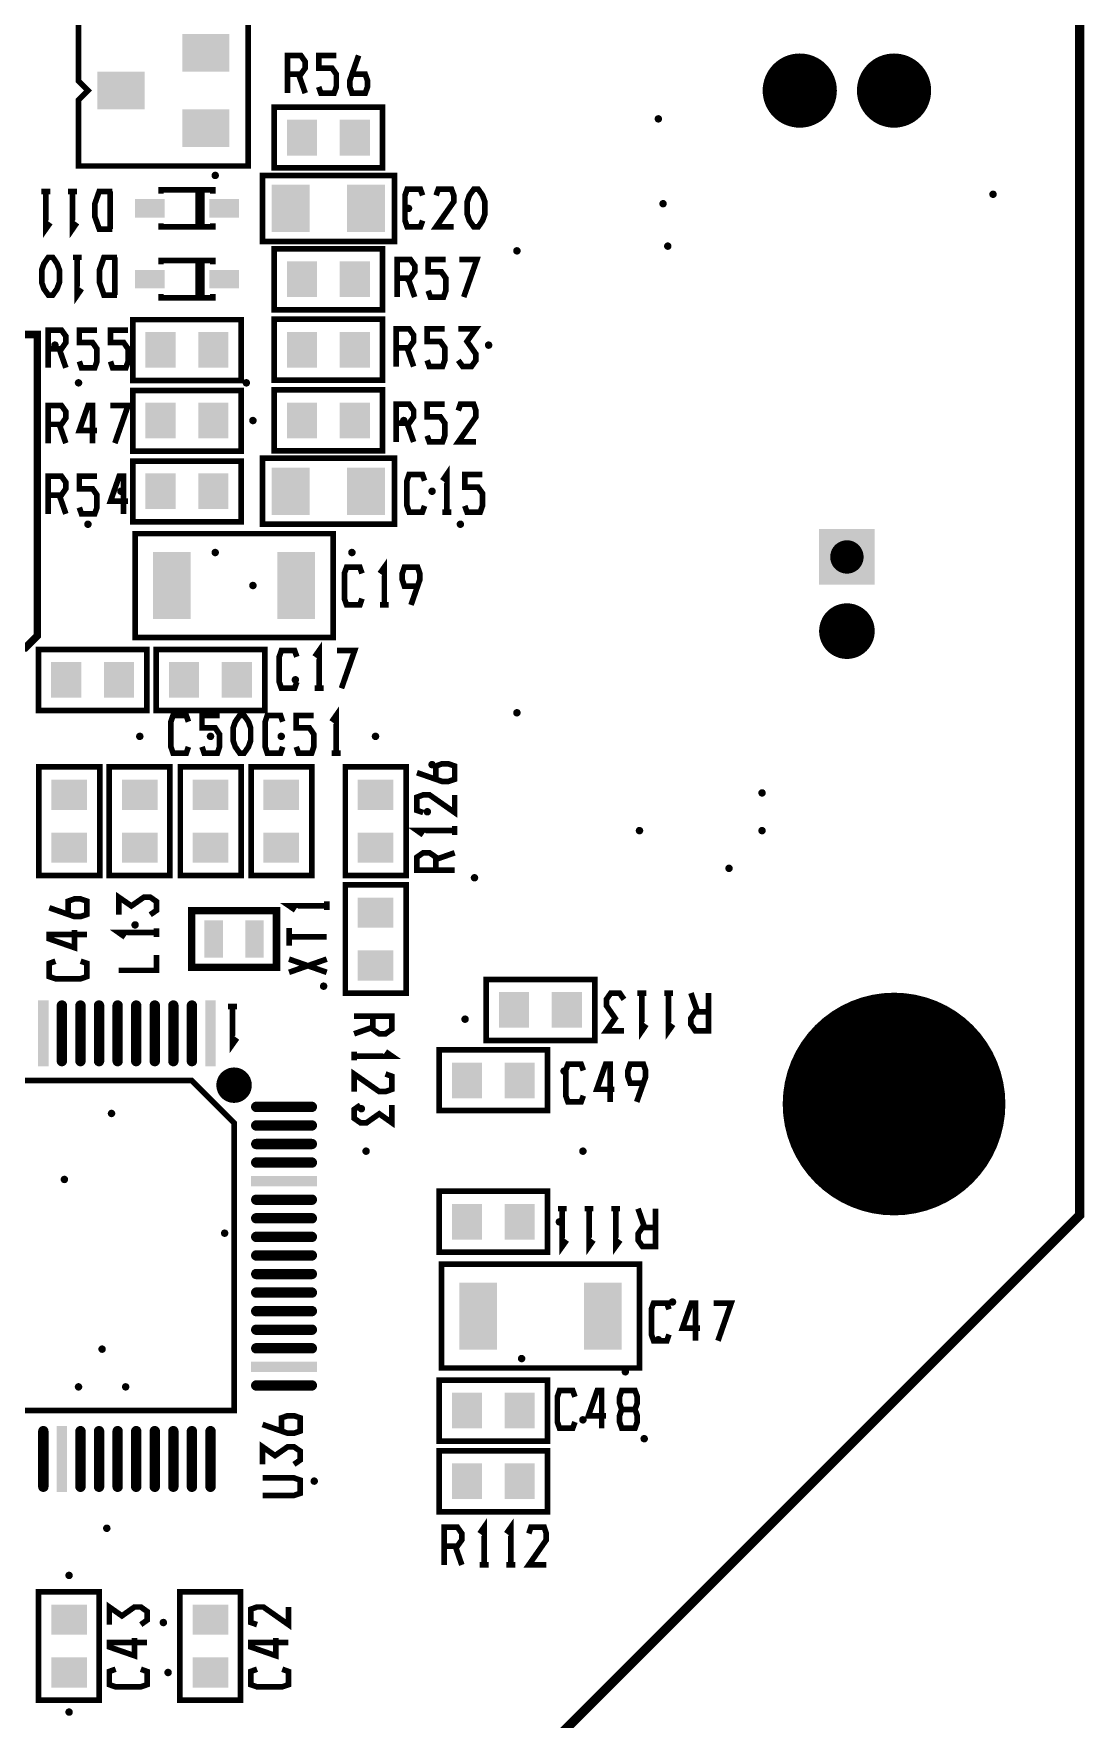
# Model space of a CAD drawing. Extents: x -7 to 310, y -94 to 128.
# Drawn here: x 281.38 to 309.69, y 8.69 to 54.11 of the extents above; entities that cross this region are included whole.
import ezdxf

# ---------------------------------------------------------------- set-up
doc = ezdxf.new("R2010")
doc.units = 0
doc.header["$MEASUREMENT"] = 0
doc.layers.get('0').update_dxf_attribs({"linetype": 'CONTINUOUS'})
for name, color, linetype in [('22-304-2_DRL', 1, 'CONTINUOUS'), ('22-304-2_SMB', 254, 'CONTINUOUS'), ('22-304-2_SSB', 1, 'CONTINUOUS'), ('THRUHOLE_TAP', 7, 'CONTINUOUS')]:
    doc.layers.add(name, color=color, linetype=linetype)

# ---------------------------------------------------------------- blocks, each defined once
blk = doc.blocks.new('ROUND_16')
at = {"const_width": 0.54991}
blk.add_lwpolyline([(-0.274954, 0, 1), (0.274954, 0, 1)], format="xyb", close=True, dxfattribs=at)
blk = doc.blocks.new('ROUND_83')
at = {"const_width": 1.6002}
blk.add_lwpolyline([(-0.8001, 0, 1), (0.8001, 0, 1)], format="xyb", close=True, dxfattribs=at)
blk = doc.blocks.new('ROUND_84')
at = {"const_width": 0.44958}
blk.add_lwpolyline([(-0.22479, 0, 1), (0.22479, 0, 1)], format="xyb", close=True, dxfattribs=at)
blk = doc.blocks.new('ROUND_87')
at = {"const_width": 0.10033}
blk.add_lwpolyline([(-0.050164, 0, 1), (0.050164, 0, 1)], format="xyb", close=True, dxfattribs=at)
blk = doc.blocks.new('ROUND_88')
at = {"const_width": 0.10033}
blk.add_lwpolyline([(-0.050164, 0, 1), (0.050164, 0, 1)], format="xyb", close=True, dxfattribs=at)
blk = doc.blocks.new('ROUND_1')
at = {"const_width": 2.99974}
blk.add_lwpolyline([(-1.49987, 0, 1), (1.49987, 0, 1)], format="xyb", close=True, dxfattribs=at)
blk = doc.blocks.new('RECTANGLE_3')
blk.add_solid([(0.4826, 0.4064), (0.4826, -0.4064), (-0.4826, 0.4064), (-0.4826, -0.4064)])
blk = doc.blocks.new('SQUARE_20')
blk.add_solid([(0.7493, 0.7493), (0.7493, -0.7493), (-0.7493, 0.7493), (-0.7493, -0.7493)])
blk = doc.blocks.new('ROUND_21')
at = {"const_width": 0.7493}
blk.add_lwpolyline([(-0.37465, 0, 1), (0.37465, 0, 1)], format="xyb", close=True, dxfattribs=at)
blk = doc.blocks.new('ROUND_29')
at = {"const_width": 0.99949}
blk.add_lwpolyline([(-0.499744, 0, 1), (0.499744, 0, 1)], format="xyb", close=True, dxfattribs=at)
blk = doc.blocks.new('RECTANGLE_45')
blk.add_solid([(0.51308, 0.63627), (0.51308, -0.63627), (-0.51308, 0.63627), (-0.51308, -0.63627)])
blk = doc.blocks.new('RECTANGLE_47')
blk.add_solid([(0.4064, 0.4826), (0.4064, -0.4826), (-0.4064, 0.4826), (-0.4064, -0.4826)])
blk = doc.blocks.new('RECTANGLE_48')
blk.add_solid([(0.508, 0.9017), (0.508, -0.9017), (-0.508, 0.9017), (-0.508, -0.9017)])
blk = doc.blocks.new('RECTANGLE_51')
blk.add_solid([(0.635, 0.508), (0.635, -0.508), (-0.635, 0.508), (-0.635, -0.508)])
blk = doc.blocks.new('RECTANGLE_52')
blk.add_solid([(0.40005, 0.25019), (0.40005, -0.25019), (-0.40005, 0.25019), (-0.40005, -0.25019)])
blk = doc.blocks.new('OBLONG_70')
at = {"const_width": 0.2794}
blk.add_lwpolyline([(0.7493, 0), (-0.7493, 0)], dxfattribs=at)
at = {"const_width": 0.1397}
for points in [[(-0.81915, 0, 1), (-0.67945, 0, 1)], [(0.67945, 0, 1), (0.81915, 0, 1)]]:
    blk.add_lwpolyline(points, format="xyb", close=True, dxfattribs=at)
blk = doc.blocks.new('RECTANGLE_71')
blk.add_solid([(0.889, 0.1397), (0.889, -0.1397), (-0.889, 0.1397), (-0.889, -0.1397)])
blk = doc.blocks.new('OBLONG_72')
at = {"const_width": 0.2794}
blk.add_lwpolyline([(0, 0.7493), (0, -0.7493)], dxfattribs=at)
at = {"const_width": 0.1397}
for points in [[(-0.06985, 0.7493, 1), (0.06985, 0.7493, 1)], [(-0.06985, -0.7493, 1), (0.06985, -0.7493, 1)]]:
    blk.add_lwpolyline(points, format="xyb", close=True, dxfattribs=at)
blk = doc.blocks.new('RECTANGLE_73')
blk.add_solid([(0.1397, 0.889), (0.1397, -0.889), (-0.1397, 0.889), (-0.1397, -0.889)])
blk = doc.blocks.new('RECTANGLE_74')
blk.add_solid([(0.25019, 0.50038), (0.25019, -0.50038), (-0.25019, 0.50038), (-0.25019, -0.50038)])
blk = doc.blocks.new('ROUND_80')
at = {"const_width": 0.10033}
blk.add_lwpolyline([(-0.050164, 0, 1), (0.050164, 0, 1)], format="xyb", close=True, dxfattribs=at)

msp = doc.modelspace()

# ---------------------------------------------------------------- linework, layer by layer
at = {"layer": '22-304-2_DRL', "const_width": 0.254}
msp.add_lwpolyline([(164.762, -5.73), (164.762, 83.272), (167.762, 86.272), (189.261, 86.272), (197.262, 94.27), (197.262, 120.27), (205.263, 128.271), (269.062, 128.271), (277.061, 120.27), (277.061, 94.27), (285.062, 86.272), (306.56, 86.272), (309.56, 83.272), (309.56, 22.271), (286.561, -0.728)], dxfattribs=at)
at = {"layer": '22-304-2_SSB'}
for points, const_width in [([(287.163, 50.544), (287.163, 54.608), (282.591, 54.608), (282.591, 52.83), (282.845, 52.576), (282.591, 52.322), (282.591, 50.544), (287.163, 50.544)], 0.152), ([(288.224, 53.015), (288.58, 53.015), (288.699, 53.183), (288.699, 53.353), (288.58, 53.523), (288.224, 53.523), (288.224, 52.507)], 0.152), ([(289.062, 52.675), (289.121, 52.507), (289.476, 52.507), (289.537, 52.675), (289.537, 53.015), (289.418, 53.183), (289.062, 53.183), (289.062, 53.523), (289.537, 53.523)], 0.152), ([(289.959, 53.015), (290.315, 53.015), (290.376, 52.845), (290.376, 52.675), (290.315, 52.507), (289.959, 52.507), (289.901, 52.675), (289.901, 52.845), (290.137, 53.523)], 0.152), ([(288.521, 53.015), (288.699, 52.507)], 0.152), ([(290.782, 52.132), (287.861, 52.132), (287.861, 50.493), (290.782, 50.493), (290.782, 52.132)], 0.152), ([(286.21, 49.8), (286.21, 49.901), (284.813, 49.901), (284.813, 49.8)], 0.152), ([(285.91, 48.901), (285.811, 48.901), (285.811, 49.901), (285.91, 49.901), (285.91, 48.901)], 0.152), ([(291.1, 50.29), (287.544, 50.29), (287.544, 48.512), (291.1, 48.512), (291.1, 50.29)], 0.152), ([(291.862, 49.073), (291.801, 48.903), (291.445, 48.903), (291.387, 49.073), (291.387, 49.752), (291.445, 49.919), (291.801, 49.919), (291.862, 49.752)], 0.152), ([(292.7, 48.903), (292.225, 48.903), (292.7, 49.581), (292.7, 49.752), (292.639, 49.919), (292.283, 49.919), (292.225, 49.752)], 0.152), ([(293.241, 48.903), (293.121, 49.073), (293.063, 49.244), (293.063, 49.581), (293.121, 49.752), (293.241, 49.919), (293.36, 49.919), (293.477, 49.752), (293.538, 49.581), (293.538, 49.244), (293.477, 49.073), (293.36, 48.903), (293.241, 48.903)], 0.152), ([(281.592, 49.861), (281.829, 49.861)], 0.152), ([(281.709, 49.861), (281.709, 48.845), (281.829, 49.015)], 0.152), ([(282.311, 49.861), (282.547, 49.861)], 0.152), ([(282.43, 49.861), (282.43, 48.845), (282.547, 49.015)], 0.152), ([(283.505, 49.861), (283.149, 49.861), (283.03, 49.523), (283.03, 49.183), (283.149, 48.845), (283.505, 48.845)], 0.152), ([(283.446, 49.861), (283.446, 48.845)], 0.152), ([(284.813, 49.002), (284.813, 48.901), (286.21, 48.901), (286.21, 49.002)], 0.152), ([(281.897, 48.083), (282.014, 47.913), (282.075, 47.745), (282.075, 47.405), (282.014, 47.237), (281.897, 47.067), (281.778, 47.067), (281.658, 47.237), (281.6, 47.405), (281.6, 47.745), (281.658, 47.913), (281.778, 48.083), (281.897, 48.083)], 0.152), ([(282.438, 48.083), (282.674, 48.083)], 0.152), ([(282.557, 48.083), (282.557, 47.067), (282.674, 47.237)], 0.152), ([(283.632, 48.083), (283.276, 48.083), (283.157, 47.745), (283.157, 47.405), (283.276, 47.067), (283.632, 47.067)], 0.152), ([(283.573, 48.083), (283.573, 47.067)], 0.152), ([(287.861, 46.671), (290.782, 46.671), (290.782, 48.309), (287.861, 48.309), (287.861, 46.671)], 0.152), ([(286.21, 47.895), (286.21, 47.996), (284.813, 47.996), (284.813, 47.895)], 0.152), ([(285.91, 46.996), (285.811, 46.996), (285.811, 47.996), (285.91, 47.996), (285.91, 46.996)], 0.152), ([(291.173, 47.521), (291.529, 47.521), (291.648, 47.692), (291.648, 47.862), (291.529, 48.029), (291.173, 48.029), (291.173, 47.013)], 0.152), ([(292.011, 47.184), (292.07, 47.013), (292.425, 47.013), (292.486, 47.184), (292.486, 47.521), (292.367, 47.692), (292.011, 47.692), (292.011, 48.029), (292.486, 48.029)], 0.152), ([(292.969, 47.013), (293.325, 48.029), (292.85, 48.029)], 0.152), ([(291.47, 47.521), (291.648, 47.013)], 0.152), ([(284.813, 47.097), (284.813, 46.996), (286.21, 46.996), (286.21, 47.097)], 0.152), ([(284.051, 44.766), (286.972, 44.766), (286.972, 46.404), (284.051, 46.404), (284.051, 44.766)], 0.152), ([(290.782, 46.417), (287.861, 46.417), (287.861, 44.778), (290.782, 44.778), (290.782, 46.417)], 0.152), ([(273.032, 46.005), (273.032, 37.557), (278.557, 37.557), (278.882, 37.882), (279.207, 37.557), (281.155, 37.557), (281.481, 37.882), (281.481, 46.005), (273.032, 46.005)], 0.201), ([(281.775, 45.616), (282.131, 45.616), (282.25, 45.787), (282.25, 45.957), (282.131, 46.124), (281.775, 46.124), (281.775, 45.108)], 0.152), ([(282.613, 45.279), (282.672, 45.108), (283.027, 45.108), (283.088, 45.279), (283.088, 45.616), (282.969, 45.787), (282.613, 45.787), (282.613, 46.124), (283.088, 46.124)], 0.152), ([(283.452, 45.279), (283.51, 45.108), (283.866, 45.108), (283.927, 45.279), (283.927, 45.616), (283.807, 45.787), (283.452, 45.787), (283.452, 46.124), (283.927, 46.124)], 0.152), ([(291.145, 45.649), (291.501, 45.649), (291.62, 45.817), (291.62, 45.987), (291.501, 46.157), (291.145, 46.157), (291.145, 45.141)], 0.152), ([(291.983, 45.309), (292.042, 45.141), (292.397, 45.141), (292.458, 45.309), (292.458, 45.649), (292.339, 45.817), (291.983, 45.817), (291.983, 46.157), (292.458, 46.157)], 0.152), ([(292.822, 45.309), (292.941, 45.141), (293.177, 45.141), (293.297, 45.309), (293.297, 45.479), (293.058, 45.817), (293.297, 46.157), (292.822, 46.157)], 0.152), ([(282.072, 45.616), (282.25, 45.108)], 0.152), ([(291.442, 45.649), (291.62, 45.141)], 0.152), ([(284.051, 42.861), (286.972, 42.861), (286.972, 44.499), (284.051, 44.499), (284.051, 42.861)], 0.152), ([(290.782, 44.512), (287.861, 44.512), (287.861, 42.873), (290.782, 42.873), (290.782, 44.512)], 0.152), ([(281.775, 43.584), (282.131, 43.584), (282.25, 43.755), (282.25, 43.925), (282.131, 44.092), (281.775, 44.092), (281.775, 43.076)], 0.152), ([(283.088, 43.417), (282.613, 43.417), (282.85, 44.092), (282.969, 44.092), (282.969, 43.076)], 0.152), ([(283.571, 43.076), (283.927, 44.092), (283.452, 44.092)], 0.152), ([(291.145, 43.617), (291.501, 43.617), (291.62, 43.785), (291.62, 43.955), (291.501, 44.125), (291.145, 44.125), (291.145, 43.109)], 0.152), ([(291.983, 43.277), (292.042, 43.109), (292.397, 43.109), (292.458, 43.277), (292.458, 43.617), (292.339, 43.785), (291.983, 43.785), (291.983, 44.125), (292.458, 44.125)], 0.152), ([(293.297, 43.109), (292.822, 43.109), (293.297, 43.785), (293.297, 43.955), (293.236, 44.125), (292.88, 44.125), (292.822, 43.955)], 0.152), ([(282.072, 43.584), (282.25, 43.076)], 0.152), ([(291.442, 43.617), (291.62, 43.109)], 0.152), ([(287.544, 40.892), (291.1, 40.892), (291.1, 42.67), (287.544, 42.67), (287.544, 40.892)], 0.152), ([(281.775, 41.679), (282.131, 41.679), (282.25, 41.85), (282.25, 42.02), (282.131, 42.187), (281.775, 42.187), (281.775, 41.171)], 0.152), ([(282.613, 41.342), (282.672, 41.171), (283.027, 41.171), (283.088, 41.342), (283.088, 41.679), (282.969, 41.85), (282.613, 41.85), (282.613, 42.187), (283.088, 42.187)], 0.152), ([(283.927, 41.512), (283.452, 41.512), (283.688, 42.187), (283.807, 42.187), (283.807, 41.171)], 0.152), ([(284.051, 40.956), (286.972, 40.956), (286.972, 42.594), (284.051, 42.594), (284.051, 40.956)], 0.152), ([(291.915, 41.387), (291.854, 41.22), (291.498, 41.22), (291.44, 41.387), (291.44, 42.065), (291.498, 42.236), (291.854, 42.236), (291.915, 42.065)], 0.152), ([(292.514, 41.22), (292.514, 42.236), (292.397, 42.065)], 0.152), ([(292.997, 41.387), (293.058, 41.22), (293.413, 41.22), (293.472, 41.387), (293.472, 41.728), (293.352, 41.895), (292.997, 41.895), (292.997, 42.236), (293.472, 42.236)], 0.152), ([(282.072, 41.679), (282.25, 41.171)], 0.152), ([(292.634, 41.22), (292.397, 41.22)], 0.152), ([(289.449, 40.638), (289.449, 37.844), (284.115, 37.844), (284.115, 40.638), (289.449, 40.638)], 0.152), ([(290.83, 38.718), (290.83, 39.734), (290.711, 39.566)], 0.152), ([(290.228, 38.888), (290.17, 38.718), (289.814, 38.718), (289.753, 38.888), (289.753, 39.566), (289.814, 39.734), (290.17, 39.734), (290.228, 39.566)], 0.152), ([(291.727, 39.226), (291.371, 39.226), (291.313, 39.396), (291.313, 39.566), (291.371, 39.734), (291.727, 39.734), (291.785, 39.566), (291.785, 39.396), (291.549, 38.718)], 0.152), ([(290.947, 38.718), (290.711, 38.718)], 0.152), ([(289.073, 36.472), (289.073, 37.488), (288.956, 37.321)], 0.152), ([(281.511, 35.876), (284.432, 35.876), (284.432, 37.514), (281.511, 37.514), (281.511, 35.876)], 0.152), ([(284.686, 35.876), (287.607, 35.876), (287.607, 37.514), (284.686, 37.514), (284.686, 35.876)], 0.152), ([(288.473, 36.643), (288.412, 36.472), (288.057, 36.472), (287.998, 36.643), (287.998, 37.321), (288.057, 37.488), (288.412, 37.488), (288.473, 37.321)], 0.152), ([(289.675, 36.472), (290.03, 37.488), (289.555, 37.488)], 0.152), ([(289.192, 36.472), (288.956, 36.472)], 0.152), ([(289.532, 34.725), (289.532, 35.741), (289.413, 35.571)], 0.152), ([(285.552, 34.895), (285.494, 34.725), (285.138, 34.725), (285.08, 34.895), (285.08, 35.571), (285.138, 35.741), (285.494, 35.741), (285.552, 35.571)], 0.152), ([(285.918, 34.895), (285.976, 34.725), (286.332, 34.725), (286.39, 34.895), (286.39, 35.233), (286.274, 35.403), (285.918, 35.403), (285.918, 35.741), (286.39, 35.741)], 0.152), ([(286.934, 34.725), (286.815, 34.895), (286.756, 35.063), (286.756, 35.403), (286.815, 35.571), (286.934, 35.741), (287.051, 35.741), (287.17, 35.571), (287.229, 35.403), (287.229, 35.063), (287.17, 34.895), (287.051, 34.725), (286.934, 34.725)], 0.152), ([(288.092, 34.895), (288.034, 34.725), (287.678, 34.725), (287.62, 34.895), (287.62, 35.571), (287.678, 35.741), (288.034, 35.741), (288.092, 35.571)], 0.152), ([(288.458, 34.895), (288.516, 34.725), (288.872, 34.725), (288.93, 34.895), (288.93, 35.233), (288.814, 35.403), (288.458, 35.403), (288.458, 35.741), (288.93, 35.741)], 0.152), ([(289.652, 34.725), (289.413, 34.725)], 0.152), ([(283.162, 31.431), (283.162, 34.352), (281.524, 34.352), (281.524, 31.431), (283.162, 31.431)], 0.152), ([(283.416, 34.352), (283.416, 31.431), (285.054, 31.431), (285.054, 34.352), (283.416, 34.352)], 0.152), ([(286.972, 31.431), (286.972, 34.352), (285.334, 34.352), (285.334, 31.431), (286.972, 31.431)], 0.152), ([(288.877, 31.431), (288.877, 34.352), (287.239, 34.352), (287.239, 31.431), (288.877, 31.431)], 0.152), ([(291.417, 31.431), (291.417, 34.352), (289.779, 34.352), (289.779, 31.431), (291.417, 31.431)], 0.152), ([(292.217, 34.021), (292.217, 34.377), (292.385, 34.438), (292.555, 34.438), (292.725, 34.377), (292.725, 34.021), (292.555, 33.963), (292.385, 33.963), (291.709, 34.199)], 0.152), ([(292.725, 33.6), (292.725, 33.125), (292.047, 33.6), (291.877, 33.6), (291.709, 33.539), (291.709, 33.183), (291.877, 33.125)], 0.152), ([(292.725, 32.642), (291.709, 32.642), (291.877, 32.523)], 0.152), ([(292.725, 32.761), (292.725, 32.523)], 0.152), ([(292.217, 31.568), (292.217, 31.923), (292.047, 32.04), (291.877, 32.04), (291.709, 31.923), (291.709, 31.568), (292.725, 31.568)], 0.152), ([(292.217, 31.862), (292.725, 32.04)], 0.152), ([(284.523, 30.371), (284.691, 30.488), (284.691, 30.727), (284.523, 30.844), (284.353, 30.844), (284.015, 30.608), (283.675, 30.844), (283.675, 30.371)], 0.152), ([(291.417, 28.256), (291.417, 31.177), (289.779, 31.177), (289.779, 28.256), (291.417, 28.256)], 0.152), ([(282.311, 30.381), (282.311, 30.737), (282.479, 30.796), (282.649, 30.796), (282.819, 30.737), (282.819, 30.381), (282.649, 30.323), (282.479, 30.323), (281.803, 30.559)], 0.152), ([(285.639, 28.954), (287.925, 28.954), (287.925, 30.478), (285.639, 30.478), (285.639, 28.954)], 0.201), ([(289.278, 30.613), (288.262, 30.613), (288.433, 30.496)], 0.152), ([(289.278, 30.732), (289.278, 30.496)], 0.152), ([(282.479, 29.957), (282.479, 29.485), (281.803, 29.721), (281.803, 29.84), (282.819, 29.84)], 0.152), ([(284.691, 30.006), (284.691, 29.769)], 0.152), ([(288.262, 30.013), (288.262, 29.538)], 0.152), ([(284.691, 29.889), (283.675, 29.889), (283.845, 29.769)], 0.152), ([(289.278, 29.774), (288.262, 29.774)], 0.152), ([(282.649, 29.119), (282.819, 29.061), (282.819, 28.705), (282.649, 28.647), (281.971, 28.647), (281.803, 28.705), (281.803, 29.061), (281.971, 29.119)], 0.152), ([(284.691, 29.287), (284.691, 28.873), (283.675, 28.873)], 0.152), ([(289.278, 29.175), (288.262, 28.819)], 0.152), ([(288.262, 29.175), (289.278, 28.819)], 0.152), ([(293.576, 26.986), (296.497, 26.986), (296.497, 28.624), (293.576, 28.624), (293.576, 26.986)], 0.152), ([(297.287, 28.09), (297.168, 28.261), (296.931, 28.261), (296.812, 28.09), (296.812, 27.923), (297.048, 27.582), (296.812, 27.245), (297.287, 27.245)], 0.152), ([(297.65, 28.261), (297.886, 28.261)], 0.152), ([(297.77, 28.261), (297.77, 27.245), (297.886, 27.415)], 0.152), ([(298.369, 28.261), (298.608, 28.261)], 0.152), ([(298.488, 28.261), (298.488, 27.245), (298.608, 27.415)], 0.152), ([(299.268, 27.753), (299.09, 28.261)], 0.152), ([(299.563, 27.753), (299.207, 27.753), (299.09, 27.582), (299.09, 27.415), (299.207, 27.245), (299.563, 27.245), (299.563, 28.261)], 0.152), ([(286.621, 27.895), (286.858, 27.895)], 0.152), ([(286.738, 27.895), (286.738, 26.879), (286.858, 27.049)], 0.152), ([(290.523, 27.638), (290.523, 27.283), (290.693, 27.163), (290.861, 27.163), (291.031, 27.283), (291.031, 27.638), (290.015, 27.638)], 0.152), ([(290.523, 27.341), (290.015, 27.163)], 0.152), ([(295.227, 26.732), (292.306, 26.732), (292.306, 25.093), (295.227, 25.093), (295.227, 26.732)], 0.152), ([(290.015, 26.444), (290.015, 26.681)], 0.152), ([(290.015, 26.564), (291.031, 26.564), (290.861, 26.681)], 0.152), ([(296.192, 25.497), (296.131, 25.329), (295.776, 25.329), (295.717, 25.497), (295.717, 26.175), (295.776, 26.345), (296.131, 26.345), (296.192, 26.175)], 0.152), ([(297.03, 25.667), (296.555, 25.667), (296.792, 26.345), (296.911, 26.345), (296.911, 25.329)], 0.152), ([(297.808, 25.837), (297.452, 25.837), (297.394, 26.005), (297.394, 26.175), (297.452, 26.345), (297.808, 26.345), (297.869, 26.175), (297.869, 26.005), (297.63, 25.329)], 0.152), ([(285.639, 25.906), (277.892, 25.906), (277.892, 17.016), (286.782, 17.016), (286.782, 24.763), (285.639, 25.906)], 0.152), ([(286.395, 25.891), (286.395, 25.667)], 0.152), ([(286.395, 25.891), (287.168, 25.891)], 0.152), ([(286.467, 26.028), (287.096, 26.028)], 0.152), ([(286.533, 26.094), (286.533, 25.464)], 0.152), ([(286.67, 26.165), (286.67, 25.393)], 0.152), ([(286.67, 26.165), (286.893, 26.165)], 0.152), ([(286.807, 26.18), (286.807, 25.378)], 0.152), ([(286.944, 26.145), (286.944, 25.411)], 0.152), ([(287.081, 26.046), (287.081, 25.512)], 0.152), ([(290.015, 25.606), (290.015, 26.081), (290.693, 25.606), (290.861, 25.606), (291.031, 25.665), (291.031, 26.02), (290.861, 26.081)], 0.152), ([(286.38, 25.754), (287.183, 25.754)], 0.152), ([(286.416, 25.616), (287.15, 25.616)], 0.152), ([(286.515, 25.479), (287.048, 25.479)], 0.152), ([(290.185, 25.243), (290.015, 25.124), (290.015, 24.887), (290.185, 24.768), (290.353, 24.768), (290.693, 25.007), (291.031, 24.768), (291.031, 25.243)], 0.152), ([(295.227, 22.922), (292.306, 22.922), (292.306, 21.283), (295.227, 21.283), (295.227, 22.922)], 0.152), ([(295.506, 22.452), (295.743, 22.452)], 0.152), ([(295.623, 22.452), (295.623, 21.436), (295.743, 21.603)], 0.152), ([(296.225, 22.452), (296.461, 22.452)], 0.152), ([(296.345, 22.452), (296.345, 21.436), (296.461, 21.603)], 0.152), ([(296.944, 22.452), (297.183, 22.452)], 0.152), ([(297.063, 22.452), (297.063, 21.436), (297.183, 21.603)], 0.152), ([(297.843, 21.944), (297.665, 22.452)], 0.152), ([(298.138, 21.944), (297.782, 21.944), (297.665, 21.773), (297.665, 21.603), (297.782, 21.436), (298.138, 21.436), (298.138, 22.452)], 0.152), ([(292.37, 18.159), (292.37, 20.953), (297.704, 20.953), (297.704, 18.159), (292.37, 18.159)], 0.152), ([(298.499, 19.063), (298.44, 18.893), (298.085, 18.893), (298.024, 19.063), (298.024, 19.739), (298.085, 19.909), (298.44, 19.909), (298.499, 19.739)], 0.152), ([(299.337, 19.231), (298.862, 19.231), (299.101, 19.909), (299.217, 19.909), (299.217, 18.893)], 0.152), ([(299.819, 18.893), (300.175, 19.909), (299.7, 19.909)], 0.152), ([(292.306, 16.191), (295.227, 16.191), (295.227, 17.829), (292.306, 17.829), (292.306, 16.191)], 0.152), ([(295.966, 16.704), (295.905, 16.536), (295.55, 16.536), (295.491, 16.704), (295.491, 17.382), (295.55, 17.552), (295.905, 17.552), (295.966, 17.382)], 0.152), ([(296.804, 16.874), (296.329, 16.874), (296.566, 17.552), (296.685, 17.552), (296.685, 16.536)], 0.152), ([(297.582, 17.044), (297.643, 17.212), (297.643, 17.382), (297.582, 17.552), (297.226, 17.552), (297.168, 17.382), (297.168, 17.212), (297.226, 17.044), (297.582, 17.044), (297.643, 16.874), (297.643, 16.704), (297.582, 16.536), (297.226, 16.536), (297.168, 16.704), (297.168, 16.874), (297.226, 17.044)], 0.152), ([(288.057, 16.46), (288.057, 16.815), (288.227, 16.874), (288.394, 16.874), (288.565, 16.815), (288.565, 16.46), (288.394, 16.401), (288.227, 16.401), (287.549, 16.638)], 0.152), ([(288.394, 15.563), (288.565, 15.68), (288.565, 15.919), (288.394, 16.036), (288.227, 16.036), (287.886, 15.799), (287.549, 16.036), (287.549, 15.563)], 0.152), ([(292.306, 14.286), (295.227, 14.286), (295.227, 15.924), (292.306, 15.924), (292.306, 14.286)], 0.152), ([(287.549, 15.197), (288.394, 15.197), (288.565, 15.139), (288.565, 14.783), (288.394, 14.725), (287.549, 14.725)], 0.152), ([(293.518, 12.853), (293.518, 13.869), (293.401, 13.699)], 0.152), ([(294.239, 12.853), (294.239, 13.869), (294.12, 13.699)], 0.152), ([(292.443, 13.361), (292.799, 13.361), (292.918, 13.529), (292.918, 13.699), (292.799, 13.869), (292.443, 13.869), (292.443, 12.853)], 0.152), ([(295.194, 12.853), (294.722, 12.853), (295.194, 13.529), (295.194, 13.699), (295.136, 13.869), (294.78, 13.869), (294.722, 13.699)], 0.152), ([(292.74, 13.361), (292.918, 12.853)], 0.152), ([(293.637, 12.853), (293.401, 12.853)], 0.152), ([(294.356, 12.853), (294.12, 12.853)], 0.152), ([(281.511, 12.127), (281.511, 9.206), (283.149, 9.206), (283.149, 12.127), (281.511, 12.127)], 0.152), ([(284.269, 11.245), (284.437, 11.365), (284.437, 11.601), (284.269, 11.72), (284.099, 11.72), (283.761, 11.481), (283.421, 11.72), (283.421, 11.245)], 0.152), ([(285.321, 12.127), (285.321, 9.206), (286.959, 9.206), (286.959, 12.127), (285.321, 12.127)], 0.152), ([(288.247, 11.72), (288.247, 11.245), (287.571, 11.72), (287.401, 11.72), (287.231, 11.659), (287.231, 11.304), (287.401, 11.245)], 0.152), ([(284.099, 10.882), (284.099, 10.407), (283.421, 10.643), (283.421, 10.763), (284.437, 10.763)], 0.152), ([(287.909, 10.882), (287.909, 10.407), (287.231, 10.643), (287.231, 10.763), (288.247, 10.763)], 0.152), ([(284.269, 10.044), (284.437, 9.983), (284.437, 9.627), (284.269, 9.569), (283.591, 9.569), (283.421, 9.627), (283.421, 9.983), (283.591, 10.044)], 0.152), ([(288.079, 10.044), (288.247, 9.983), (288.247, 9.627), (288.079, 9.569), (287.401, 9.569), (287.231, 9.627), (287.231, 9.983), (287.401, 10.044)], 0.152)]:
    msp.add_lwpolyline(points, dxfattribs=dict(at, const_width=const_width))
at = {"layer": '22-304-2_SSB', "const_width": 0.152}
for points in [[(286.38, 25.779, -0.414214), (286.782, 26.18)], [(286.782, 26.18, -0.414214), (287.183, 25.779)], [(286.782, 25.378, -0.414214), (286.38, 25.779)], [(287.183, 25.779, -0.414214), (286.782, 25.378)]]:
    msp.add_lwpolyline(points, format="xyb", dxfattribs=at)

# ---------------------------------------------------------------- block references
at = {"layer": '22-304-2_DRL', "xscale": -1}
for name, p in [('ROUND_16', (302.022, 52.576)), ('ROUND_16', (304.562, 52.576)), ('ROUND_87', (298.212, 51.814)), ('ROUND_88', (286.274, 50.29)), ('ROUND_88', (291.481, 49.401)), ('ROUND_88', (298.339, 49.528)), ('ROUND_87', (307.229, 49.782)), ('ROUND_88', (294.402, 48.258)), ('ROUND_87', (298.466, 48.385)), ('ROUND_88', (291.481, 47.496)), ('ROUND_88', (281.956, 45.718)), ('ROUND_88', (293.64, 45.718)), ('ROUND_88', (282.591, 44.702)), ('ROUND_88', (287.112, 44.702)), ('ROUND_88', (287.29, 43.686)), ('ROUND_88', (291.354, 43.686)), ('ROUND_87', (283.734, 41.781)), ('ROUND_87', (292.116, 41.781)), ('ROUND_87', (282.845, 40.892)), ('ROUND_87', (292.878, 40.892)), ('ROUND_84', (303.292, 40.011)), ('ROUND_88', (286.274, 40.13)), ('ROUND_88', (289.957, 40.13)), ('ROUND_88', (287.29, 39.241)), ('ROUND_84', (303.292, 38.012)), ('ROUND_88', (288.433, 36.701)), ('ROUND_88', (294.402, 35.812)), ('ROUND_88', (284.242, 35.177)), ('ROUND_88', (286.147, 35.177)), ('ROUND_88', (288.052, 35.177)), ('ROUND_88', (290.592, 35.177)), ('ROUND_87', (292.116, 34.415)), ('ROUND_87', (301.006, 33.653)), ('ROUND_87', (291.989, 33.145)), ('ROUND_88', (297.704, 32.637)), ('ROUND_87', (301.006, 32.637)), ('ROUND_88', (293.259, 31.367)), ('ROUND_88', (300.117, 31.621)), ('ROUND_88', (284.115, 30.097)), ('ROUND_88', (289.195, 28.446)), ('ROUND_88', (293.005, 27.557)), ('ROUND_83', (304.562, 25.271)), ('ROUND_88', (295.672, 26.16)), ('ROUND_88', (283.48, 25.017)), ('ROUND_87', (290.211, 25.144)), ('ROUND_87', (290.338, 24.001)), ('ROUND_88', (296.18, 24.001)), ('ROUND_88', (282.21, 23.239)), ('ROUND_88', (286.528, 21.791)), ('ROUND_88', (295.545, 22.096)), ('ROUND_87', (298.593, 19.937)), ('ROUND_88', (283.226, 18.667)), ('ROUND_88', (298.212, 18.921)), ('ROUND_88', (294.529, 18.413)), ('ROUND_88', (282.591, 17.651)), ('ROUND_87', (283.861, 17.651)), ('ROUND_88', (297.323, 18.057)), ('ROUND_87', (296.18, 16.762)), ('ROUND_87', (297.831, 16.254)), ('ROUND_88', (288.941, 15.111)), ('ROUND_87', (283.353, 13.841)), ('ROUND_88', (282.337, 12.571)), ('ROUND_88', (284.877, 11.301)), ('ROUND_88', (285.004, 9.955)), ('ROUND_88', (282.337, 8.888))]:
    msp.add_blockref(name, p, dxfattribs=at)
at = {"layer": '22-304-2_SMB', "xscale": -1}
for name, p in [('RECTANGLE_51', (286.02, 53.592)), ('ROUND_29', (302.022, 52.576)), ('ROUND_29', (304.562, 52.576)), ('RECTANGLE_51', (283.734, 52.576)), ('RECTANGLE_51', (286.02, 51.56)), ('RECTANGLE_47', (288.61, 51.306)), ('RECTANGLE_47', (290.033, 51.306)), ('RECTANGLE_45', (288.306, 49.401)), ('RECTANGLE_45', (290.338, 49.401)), ('RECTANGLE_52', (284.511, 49.401)), ('RECTANGLE_52', (286.512, 49.401)), ('RECTANGLE_52', (284.511, 47.496)), ('RECTANGLE_52', (286.512, 47.496)), ('RECTANGLE_47', (288.61, 47.496)), ('RECTANGLE_47', (290.033, 47.496)), ('RECTANGLE_47', (284.8, 45.591)), ('RECTANGLE_47', (286.223, 45.591)), ('RECTANGLE_47', (288.61, 45.591)), ('RECTANGLE_47', (290.033, 45.591)), ('RECTANGLE_47', (284.8, 43.686)), ('RECTANGLE_47', (286.223, 43.686)), ('RECTANGLE_47', (288.61, 43.686)), ('RECTANGLE_47', (290.033, 43.686)), ('RECTANGLE_47', (284.8, 41.781)), ('RECTANGLE_47', (286.223, 41.781)), ('RECTANGLE_45', (288.306, 41.781)), ('RECTANGLE_45', (290.338, 41.781)), ('SQUARE_20', (303.292, 40.011)), ('RECTANGLE_48', (285.105, 39.241)), ('RECTANGLE_48', (288.458, 39.241)), ('ROUND_21', (303.292, 38.012)), ('RECTANGLE_47', (282.26, 36.701)), ('RECTANGLE_47', (283.683, 36.701)), ('RECTANGLE_47', (285.435, 36.701)), ('RECTANGLE_47', (286.858, 36.701)), ('RECTANGLE_3', (282.337, 33.602)), ('RECTANGLE_3', (284.242, 33.602)), ('RECTANGLE_3', (286.147, 33.602)), ('RECTANGLE_3', (288.052, 33.602)), ('RECTANGLE_3', (290.592, 33.602)), ('RECTANGLE_3', (282.337, 32.18)), ('RECTANGLE_3', (284.242, 32.18)), ('RECTANGLE_3', (286.147, 32.18)), ('RECTANGLE_3', (288.052, 32.18)), ('RECTANGLE_3', (290.592, 32.18)), ('RECTANGLE_3', (290.592, 30.427)), ('RECTANGLE_74', (286.233, 29.716)), ('RECTANGLE_74', (287.333, 29.716)), ('RECTANGLE_3', (290.592, 29.005)), ('RECTANGLE_47', (294.325, 27.811)), ('RECTANGLE_47', (295.748, 27.811)), ('ROUND_1', (304.562, 25.271)), ('RECTANGLE_73', (281.643, 27.176)), ('OBLONG_72', (282.143, 27.176)), ('OBLONG_72', (282.644, 27.176)), ('OBLONG_72', (283.144, 27.176)), ('OBLONG_72', (283.645, 27.176)), ('OBLONG_72', (284.145, 27.176)), ('OBLONG_72', (284.645, 27.176)), ('OBLONG_72', (285.146, 27.176)), ('OBLONG_72', (285.646, 27.176)), ('RECTANGLE_73', (286.147, 27.176)), ('RECTANGLE_47', (293.055, 25.906)), ('RECTANGLE_47', (294.478, 25.906)), ('OBLONG_70', (288.128, 25.195)), ('OBLONG_70', (288.128, 24.694)), ('OBLONG_70', (288.128, 24.194)), ('OBLONG_70', (288.128, 23.694)), ('RECTANGLE_71', (288.128, 23.193)), ('OBLONG_70', (288.128, 22.693)), ('OBLONG_70', (288.128, 22.193)), ('RECTANGLE_47', (293.055, 22.096)), ('RECTANGLE_47', (294.478, 22.096)), ('OBLONG_70', (288.128, 21.692)), ('OBLONG_70', (288.128, 21.192)), ('OBLONG_70', (288.128, 20.691)), ('RECTANGLE_48', (293.36, 19.556)), ('RECTANGLE_48', (296.713, 19.556)), ('OBLONG_70', (288.128, 20.191)), ('OBLONG_70', (288.128, 19.691)), ('OBLONG_70', (288.128, 19.19)), ('OBLONG_70', (288.128, 18.69)), ('RECTANGLE_71', (288.128, 18.189)), ('OBLONG_70', (288.128, 17.689)), ('RECTANGLE_47', (293.055, 17.016)), ('RECTANGLE_47', (294.478, 17.016)), ('OBLONG_72', (281.643, 15.708)), ('RECTANGLE_73', (282.143, 15.708)), ('OBLONG_72', (282.644, 15.708)), ('OBLONG_72', (283.144, 15.708)), ('OBLONG_72', (283.645, 15.708)), ('OBLONG_72', (284.145, 15.708)), ('OBLONG_72', (284.645, 15.708)), ('OBLONG_72', (285.146, 15.708)), ('OBLONG_72', (285.646, 15.708)), ('OBLONG_72', (286.147, 15.708)), ('RECTANGLE_47', (293.055, 15.111)), ('RECTANGLE_47', (294.478, 15.111)), ('RECTANGLE_3', (282.337, 11.377)), ('RECTANGLE_3', (286.147, 11.377)), ('RECTANGLE_3', (282.337, 9.955)), ('RECTANGLE_3', (286.147, 9.955))]:
    msp.add_blockref(name, p, dxfattribs=at)
at = {"layer": 'THRUHOLE_TAP', "xscale": -1}
for name, p in [('ROUND_16', (302.022, 52.576)), ('ROUND_16', (304.562, 52.576)), ('ROUND_80', (298.212, 51.814)), ('ROUND_80', (286.274, 50.29)), ('ROUND_80', (291.481, 49.401)), ('ROUND_80', (298.339, 49.528)), ('ROUND_80', (307.229, 49.782)), ('ROUND_80', (294.402, 48.258)), ('ROUND_80', (298.466, 48.385)), ('ROUND_80', (291.481, 47.496)), ('ROUND_80', (281.956, 45.718)), ('ROUND_80', (293.64, 45.718)), ('ROUND_80', (282.591, 44.702)), ('ROUND_80', (287.112, 44.702)), ('ROUND_80', (287.29, 43.686)), ('ROUND_80', (291.354, 43.686)), ('ROUND_80', (283.734, 41.781)), ('ROUND_80', (292.116, 41.781)), ('ROUND_80', (282.845, 40.892)), ('ROUND_80', (292.878, 40.892)), ('ROUND_84', (303.292, 40.011)), ('ROUND_80', (286.274, 40.13)), ('ROUND_80', (289.957, 40.13)), ('ROUND_80', (287.29, 39.241)), ('ROUND_84', (303.292, 38.012)), ('ROUND_80', (288.433, 36.701)), ('ROUND_80', (294.402, 35.812)), ('ROUND_80', (284.242, 35.177)), ('ROUND_80', (286.147, 35.177)), ('ROUND_80', (288.052, 35.177)), ('ROUND_80', (290.592, 35.177)), ('ROUND_80', (292.116, 34.415)), ('ROUND_80', (301.006, 33.653)), ('ROUND_80', (291.989, 33.145)), ('ROUND_80', (297.704, 32.637)), ('ROUND_80', (301.006, 32.637)), ('ROUND_80', (293.259, 31.367)), ('ROUND_80', (300.117, 31.621)), ('ROUND_80', (284.115, 30.097)), ('ROUND_80', (289.195, 28.446)), ('ROUND_80', (293.005, 27.557)), ('ROUND_83', (304.562, 25.271)), ('ROUND_80', (295.672, 26.16)), ('ROUND_80', (283.48, 25.017)), ('ROUND_80', (290.211, 25.144)), ('ROUND_80', (290.338, 24.001)), ('ROUND_80', (296.18, 24.001)), ('ROUND_80', (282.21, 23.239)), ('ROUND_80', (286.528, 21.791)), ('ROUND_80', (295.545, 22.096)), ('ROUND_80', (298.593, 19.937)), ('ROUND_80', (283.226, 18.667)), ('ROUND_80', (298.212, 18.921)), ('ROUND_80', (294.529, 18.413)), ('ROUND_80', (282.591, 17.651)), ('ROUND_80', (283.861, 17.651)), ('ROUND_80', (297.323, 18.057)), ('ROUND_80', (296.18, 16.762)), ('ROUND_80', (297.831, 16.254)), ('ROUND_80', (288.941, 15.111)), ('ROUND_80', (283.353, 13.841)), ('ROUND_80', (282.337, 12.571)), ('ROUND_80', (284.877, 11.301)), ('ROUND_80', (285.004, 9.955)), ('ROUND_80', (282.337, 8.888))]:
    msp.add_blockref(name, p, dxfattribs=at)

doc.saveas('drawing.dxf')
